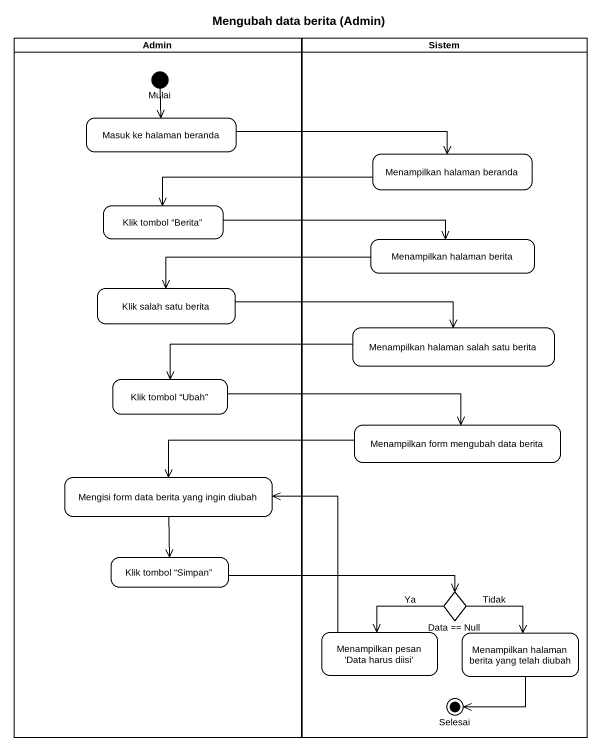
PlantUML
@startuml
title Mengubah data berita (Admin)
hide empty description
state Admin <<partition>> {
  state Mulai <<start>>
  state "Masuk ke halaman beranda" as Masuk_ke_halaman_beranda
  state "Klik tombol “Berita”" as Klik_tombol_Berita
  state "Klik salah satu berita" as Klik_salah_satu_berita
  state "Klik tombol “Ubah”" as Klik_tombol_Ubah
  state "Mengisi form data berita yang ingin diubah" as Mengisi_form_data_berita
  state "Klik tombol “Simpan”" as Klik_tombol_Simpan
}
state Sistem <<partition>> {
  state "Menampilkan halaman beranda" as Menampilkan_halaman_beranda
  state "Menampilkan halaman berita" as Menampilkan_halaman_berita
  state "Menampilkan halaman salah satu berita" as Menampilkan_halaman_salah
  state "Menampilkan form mengubah data berita" as Menampilkan_form_mengubah
  state "Data == Null" as Data_Null <<choice>> #CCFFCC
  state "Menampilkan pesan 'Data harus diisi'" as Menampilkan_pesan_Data
  state "Menampilkan halaman berita yang telah diubah" as Menampilkan_halaman_berita_2
  state Selesai <<end>> #CCFFCC
}
Mulai --> Masuk_ke_halaman_beranda
Masuk_ke_halaman_beranda -right-> Menampilkan_halaman_beranda
Menampilkan_halaman_beranda -left-> Klik_tombol_Berita
Klik_tombol_Berita -right-> Menampilkan_halaman_berita
Menampilkan_halaman_berita -left-> Klik_salah_satu_berita
Klik_salah_satu_berita -right-> Menampilkan_halaman_salah
Menampilkan_halaman_salah -left-> Klik_tombol_Ubah
Klik_tombol_Ubah -right-> Menampilkan_form_mengubah
Menampilkan_form_mengubah -left-> Mengisi_form_data_berita
Mengisi_form_data_berita --> Klik_tombol_Simpan
Klik_tombol_Simpan -right-> Data_Null
Data_Null --> Menampilkan_pesan_Data : Ya
Data_Null --> Menampilkan_halaman_berita_2 : Tidak
Menampilkan_pesan_Data -up-> Mengisi_form_data_berita
Menampilkan_halaman_berita_2 --> Selesai
@enduml
